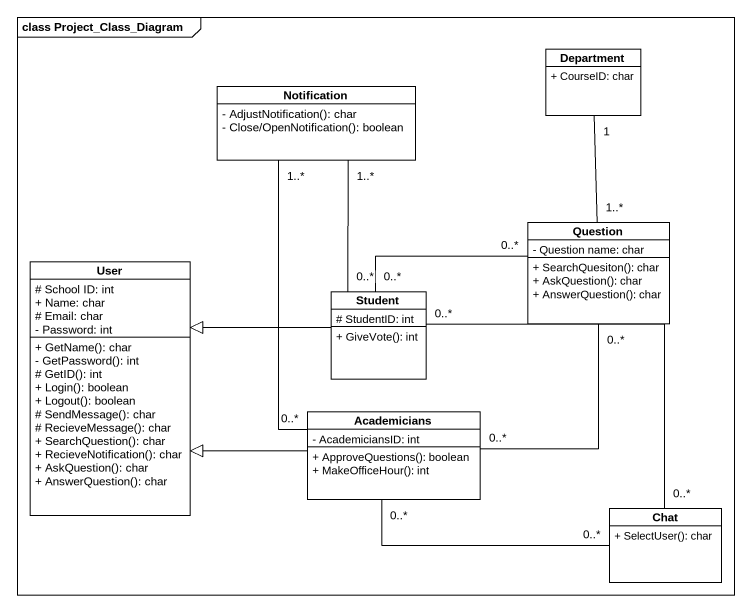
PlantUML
@startuml
mainframe class Project_Class_Diagram
hide circle
hide empty members
skinparam classAttributeIconSize 0
class Notification {
  - AdjustNotification(): char
  - Close/OpenNotification(): boolean
}
class Department {
  + CourseID: char
}
class Question {
  - Question name: char
  + SearchQuesiton(): char
  + AskQuestion(): char
  + AnswerQuestion(): char
}
class User {
  # School ID: int
  + Name: char
  # Email: char
  - Password: int
  + GetName(): char
  - GetPassword(): int
  # GetID(): int
  + Login(): boolean
  + Logout(): boolean
  # SendMessage(): char
  # RecieveMessage(): char
  + SearchQuestion(): char
  + RecieveNotification(): char
  + AskQuestion(): char
  + AnswerQuestion(): char
}
class Student {
  # StudentID: int
  + GiveVote(): int
}
class Academicians {
  - AcademiciansID: int
  + ApproveQuestions(): boolean
  + MakeOfficeHour(): int
}
class Chat {
  + SelectUser(): char
}
Department "1" -- "1..*" Question
Student "0..*" -up- "1..*" Notification
Student "0..*" -right- "0..*" Question
Student -left-|> User
Student "0..*" -- "0..*" Chat
Academicians "0..*" -up- "1..*" Notification
Academicians "0..*" -up- "0..*" Question
Academicians -left-|> User
Academicians "0..*" -right- "0..*" Chat
@enduml
